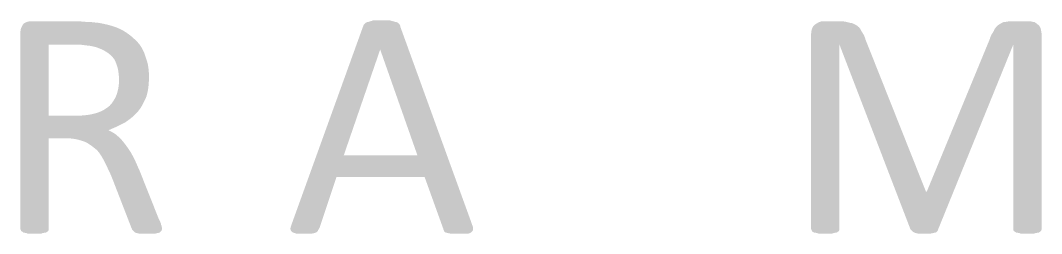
# Model space of a CAD drawing. Header units: millimetres. Extents: x 1841 to 1977, y -2528 to -2309.
# Drawn here: x 1940.893 to 1944.597, y -2503.439 to -2502.664 of the extents above; entities that cross this region are included whole.
import ezdxf

# ---------------------------------------------------------------- set-up
doc = ezdxf.new("R2010")
doc.units = ezdxf.units.MM
doc.layers.add('LASER$cut', color=1, linetype='Continuous', lineweight=0, true_color=0xff0000)
doc.layers.add('LASER$engrave', color=7, linetype='Continuous')

# ---------------------------------------------------------------- blocks, each defined once
blk = doc.blocks.new('Block 01')
at = {"layer": 'LASER$engrave'}
h = blk.add_hatch(color=256, dxfattribs=at)
h.paths.add_polyline_path([(32.7968, 25.7596), (32.7968, 25.7602), (32.7968, 25.7607), (32.7967, 25.7612), (32.7967, 25.7617), (32.7966, 25.7622), (32.7965, 25.7626), (32.7964, 25.7631), (32.7963, 25.7635), (32.7962, 25.7639), (32.796, 25.7643), (32.7959, 25.7647), (32.7957, 25.7651), (32.7956, 25.7655), (32.7954, 25.7659), (32.7952, 25.7662), (32.795, 25.7666), (32.7948, 25.7669), (32.7946, 25.7673), (32.7944, 25.7676), (32.7941, 25.7679), (32.7939, 25.7682), (32.7936, 25.7685), (32.7934, 25.7688), (32.7931, 25.7691), (32.7926, 25.7697), (32.7921, 25.7703), (32.791, 25.7714), (32.7899, 25.7725), (32.7894, 25.773), (32.7888, 25.7735), (32.7885, 25.7738), (32.7882, 25.774), (32.7879, 25.7743), (32.7876, 25.7745), (32.7873, 25.7747), (32.787, 25.775), (32.7866, 25.7752), (32.7863, 25.7754), (32.7859, 25.7756), (32.7856, 25.7758), (32.7852, 25.7759), (32.7848, 25.7761), (32.7844, 25.7763), (32.784, 25.7764), (32.7838, 25.7765), (32.7836, 25.7766), (32.7834, 25.7766), (32.7832, 25.7767), (32.783, 25.7767), (32.7828, 25.7768), (32.7825, 25.7769), (32.7823, 25.7769), (32.7818, 25.777), (32.7814, 25.7771), (32.7809, 25.7771), (32.7803, 25.7772), (32.7798, 25.7772), (32.7792, 25.7772), (32.7787, 25.7774), (32.7782, 25.7777), (32.7776, 25.7779), (32.7771, 25.7781), (32.7765, 25.7784), (32.776, 25.7785), (32.7748, 25.7789), (32.7737, 25.7792), (32.7725, 25.7795), (32.7701, 25.7801), (32.7648, 25.7813), (32.7634, 25.7817), (32.7619, 25.7821), (32.7604, 25.7826), (32.7588, 25.7832), (32.6971, 25.7832), (32.6965, 25.7829), (32.696, 25.7826), (32.6954, 25.7824), (32.6949, 25.7821), (32.6943, 25.7819), (32.6938, 25.7817), (32.6927, 25.7813), (32.6916, 25.781), (32.6905, 25.7807), (32.6883, 25.7801), (32.6862, 25.7795), (32.6851, 25.7792), (32.6839, 25.7789), (32.6828, 25.7785), (32.6823, 25.7784), (32.6817, 25.7781), (32.6812, 25.7779), (32.6806, 25.7777), (32.6801, 25.7774), (32.6795, 25.7772), (32.679, 25.7772), (32.6784, 25.7772), (32.6779, 25.7771), (32.6775, 25.7771), (32.677, 25.777), (32.6768, 25.7769), (32.6765, 25.7769), (32.6763, 25.7769), (32.6761, 25.7768), (32.6759, 25.7767), (32.6756, 25.7767), (32.6754, 25.7766), (32.6752, 25.7766), (32.675, 25.7765), (32.6748, 25.7764), (32.6744, 25.7763), (32.674, 25.7761), (32.6737, 25.7759), (32.6733, 25.7758), (32.6729, 25.7756), (32.6726, 25.7754), (32.6723, 25.7752), (32.6719, 25.775), (32.6716, 25.7747), (32.6713, 25.7745), (32.671, 25.7743), (32.6707, 25.774), (32.6701, 25.7735), (32.6695, 25.773), (32.6689, 25.7725), (32.6677, 25.7714), (32.6667, 25.7703), (32.6656, 25.7692), (32.6651, 25.7686), (32.6646, 25.7681), (32.6642, 25.7675), (32.664, 25.7672), (32.6637, 25.767), (32.6635, 25.7667), (32.6634, 25.7664), (32.6632, 25.7661), (32.663, 25.7658), (32.6628, 25.7656), (32.6627, 25.7653), (32.6626, 25.765), (32.6625, 25.7649), (32.6624, 25.7647), (32.6624, 25.7646), (32.6623, 25.7644), (32.6623, 25.7643), (32.6622, 25.7642), (32.6622, 25.764), (32.6621, 25.7639), (32.6621, 25.7638), (32.6621, 25.7636), (32.662, 25.7635), (32.662, 25.7633), (32.662, 25.7632), (32.662, 25.7631), (32.662, 25.7629), (32.6619, 25.7628), (32.6619, 25.7627), (32.6619, 25.7625), (32.4038, 25.0469), (32.3998, 25.0355), (32.3994, 25.0343), (32.3991, 25.0331), (32.3987, 25.032), (32.3986, 25.0314), (32.3985, 25.0308), (32.3984, 25.0303), (32.3983, 25.0297), (32.3982, 25.0292), (32.3981, 25.0286), (32.3981, 25.0281), (32.398, 25.0275), (32.398, 25.027), (32.398, 25.0264), (32.398, 25.0259), (32.398, 25.0253), (32.3981, 25.0248), (32.3981, 25.0243), (32.3982, 25.0238), (32.3983, 25.0234), (32.3983, 25.0231), (32.3984, 25.0229), (32.3984, 25.0227), (32.3985, 25.0225), (32.3985, 25.0223), (32.3986, 25.0221), (32.3987, 25.0218), (32.3987, 25.0216), (32.3989, 25.0212), (32.3991, 25.0208), (32.3992, 25.0205), (32.3994, 25.0201), (32.3996, 25.0197), (32.3998, 25.0194), (32.4, 25.0191), (32.4002, 25.0187), (32.4004, 25.0184), (32.4007, 25.0181), (32.4009, 25.0178), (32.4012, 25.0175), (32.4014, 25.0172), (32.4017, 25.0169), (32.4022, 25.0163), (32.4027, 25.0158), (32.4038, 25.0147), (32.4039, 25.0145), (32.4041, 25.0144), (32.4042, 25.0143), (32.4044, 25.0142), (32.4046, 25.014), (32.4047, 25.0139), (32.4049, 25.0138), (32.4051, 25.0137), (32.4052, 25.0136), (32.4054, 25.0135), (32.4056, 25.0134), (32.4058, 25.0133), (32.4062, 25.0131), (32.4066, 25.0129), (32.407, 25.0128), (32.4074, 25.0126), (32.4078, 25.0125), (32.4082, 25.0123), (32.4092, 25.012), (32.4101, 25.0117), (32.4121, 25.0112), (32.4131, 25.0109), (32.4141, 25.0105), (32.4152, 25.0101), (32.4157, 25.0099), (32.4163, 25.0097), (32.4168, 25.0095), (32.4174, 25.0092), (32.4179, 25.009), (32.4184, 25.0087), (32.4742, 25.0087), (32.4748, 25.0087), (32.4753, 25.0087), (32.4759, 25.0088), (32.4764, 25.0088), (32.477, 25.0089), (32.4775, 25.009), (32.4781, 25.0091), (32.4786, 25.0092), (32.4797, 25.0094), (32.4807, 25.0097), (32.4827, 25.0102), (32.4862, 25.0113), (32.487, 25.0115), (32.4873, 25.0116), (32.4877, 25.0116), (32.488, 25.0117), (32.4881, 25.0117), (32.4883, 25.0117), (32.4884, 25.0117), (32.4886, 25.0118), (32.4887, 25.0118), (32.4889, 25.0118), (32.49, 25.0123), (32.491, 25.0129), (32.4919, 25.0134), (32.4923, 25.0137), (32.4928, 25.0139), (32.4932, 25.0142), (32.4936, 25.0145), (32.4939, 25.0148), (32.4943, 25.015), (32.4946, 25.0153), (32.495, 25.0156), (32.4953, 25.0158), (32.4955, 25.0161), (32.4958, 25.0164), (32.4961, 25.0167), (32.4962, 25.0168), (32.4963, 25.0169), (32.4964, 25.0171), (32.4965, 25.0172), (32.4966, 25.0173), (32.4967, 25.0175), (32.4968, 25.0176), (32.4969, 25.0177), (32.497, 25.0179), (32.497, 25.018), (32.4971, 25.0181), (32.4972, 25.0183), (32.4973, 25.0184), (32.4973, 25.0186), (32.4974, 25.0187), (32.4974, 25.0188), (32.4975, 25.019), (32.4975, 25.0191), (32.4976, 25.0192), (32.4976, 25.0194), (32.4976, 25.0195), (32.4977, 25.0196), (32.4977, 25.0198), (32.4977, 25.0199), (32.4977, 25.02), (32.4977, 25.0202), (32.4977, 25.0203), (32.4977, 25.0205), (32.498, 25.0207), (32.4982, 25.021), (32.4985, 25.0213), (32.4987, 25.0216), (32.4989, 25.0218), (32.4991, 25.0221), (32.4993, 25.0224), (32.4995, 25.0227), (32.4996, 25.0229), (32.4998, 25.0232), (32.5001, 25.0238), (32.5006, 25.0249), (32.5012, 25.026), (32.5015, 25.0266), (32.5016, 25.0268), (32.5018, 25.0271), (32.502, 25.0274), (32.5022, 25.0277), (32.5024, 25.028), (32.5026, 25.0282), (32.5028, 25.0285), (32.503, 25.0288), (32.5033, 25.0291), (32.5035, 25.0293), (32.5651, 25.214), (32.8848, 25.214), (32.9523, 25.0264), (32.9523, 25.0263), (32.9523, 25.0261), (32.9523, 25.026), (32.9524, 25.0259), (32.9524, 25.0257), (32.9524, 25.0256), (32.9524, 25.0254), (32.9524, 25.0253), (32.9525, 25.0251), (32.9525, 25.025), (32.9525, 25.0249), (32.9526, 25.0247), (32.9527, 25.0244), (32.9528, 25.0242), (32.9529, 25.0239), (32.953, 25.0236), (32.9532, 25.023), (32.9538, 25.0219), (32.9543, 25.0208), (32.9545, 25.0203), (32.9547, 25.02), (32.9548, 25.0197), (32.9549, 25.0195), (32.9549, 25.0192), (32.955, 25.0191), (32.955, 25.0189), (32.9551, 25.0188), (32.9551, 25.0186), (32.9551, 25.0185), (32.9551, 25.0184), (32.9552, 25.0182), (32.9552, 25.0181), (32.9552, 25.018), (32.9552, 25.0178), (32.9552, 25.0177), (32.9552, 25.0176), (32.9563, 25.0165), (32.9574, 25.0154), (32.958, 25.0149), (32.9585, 25.0145), (32.9591, 25.014), (32.9594, 25.0138), (32.9597, 25.0136), (32.9599, 25.0134), (32.9602, 25.0132), (32.9605, 25.013), (32.9608, 25.0128), (32.961, 25.0127), (32.9613, 25.0125), (32.9616, 25.0124), (32.9617, 25.0123), (32.9619, 25.0123), (32.962, 25.0122), (32.9622, 25.0122), (32.9623, 25.0121), (32.9624, 25.0121), (32.9626, 25.012), (32.9627, 25.012), (32.9629, 25.0119), (32.963, 25.0119), (32.9631, 25.0119), (32.9633, 25.0118), (32.9634, 25.0118), (32.9635, 25.0118), (32.9637, 25.0118), (32.9638, 25.0118), (32.9639, 25.0118), (32.9641, 25.0118), (32.9642, 25.0118), (32.9644, 25.0118), (32.9645, 25.0117), (32.9647, 25.0117), (32.9648, 25.0117), (32.965, 25.0117), (32.9653, 25.0116), (32.9657, 25.0116), (32.966, 25.0115), (32.9668, 25.0113), (32.9706, 25.0102), (32.9718, 25.0099), (32.973, 25.0097), (32.9742, 25.0094), (32.9756, 25.0092), (32.9763, 25.0091), (32.977, 25.009), (32.9777, 25.0089), (32.9785, 25.0088), (32.9792, 25.0088), (32.98, 25.0087), (32.9808, 25.0087), (32.9816, 25.0087), (33.0403, 25.0087), (33.0408, 25.0087), (33.0414, 25.0087), (33.0419, 25.0088), (33.0425, 25.0088), (33.043, 25.0089), (33.0436, 25.009), (33.0441, 25.0091), (33.0446, 25.0092), (33.0452, 25.0093), (33.0457, 25.0095), (33.0462, 25.0096), (33.0467, 25.0098), (33.0472, 25.01), (33.0477, 25.0102), (33.0482, 25.0104), (33.0487, 25.0106), (33.0492, 25.0108), (33.0497, 25.011), (33.0501, 25.0113), (33.0506, 25.0115), (33.051, 25.0117), (33.0514, 25.012), (33.0519, 25.0122), (33.0523, 25.0125), (33.0527, 25.0128), (33.053, 25.013), (33.0534, 25.0133), (33.0537, 25.0136), (33.0541, 25.0138), (33.0544, 25.0141), (33.0547, 25.0144), (33.055, 25.0147), (33.056, 25.0158), (33.0566, 25.0163), (33.0571, 25.0169), (33.0573, 25.0172), (33.0576, 25.0175), (33.0578, 25.0178), (33.0581, 25.0181), (33.0583, 25.0184), (33.0585, 25.0187), (33.0587, 25.0191), (33.0589, 25.0194), (33.0591, 25.0197), (33.0593, 25.0201), (33.0595, 25.0205), (33.0597, 25.0208), (33.0598, 25.0212), (33.06, 25.0216), (33.0601, 25.0218), (33.0601, 25.0221), (33.0602, 25.0223), (33.0603, 25.0225), (33.0603, 25.0227), (33.0604, 25.0229), (33.0604, 25.0231), (33.0605, 25.0234), (33.0606, 25.0238), (33.0606, 25.0243), (33.0607, 25.0248), (33.0607, 25.0253), (33.0608, 25.0259), (33.0608, 25.0264), (33.0608, 25.027), (33.0607, 25.0275), (33.0607, 25.0281), (33.0606, 25.0286), (33.0606, 25.0292), (33.0605, 25.0297), (33.0604, 25.0303), (33.0603, 25.0308), (33.0601, 25.0314), (33.06, 25.032), (33.0597, 25.0331), (33.0593, 25.0343), (33.0589, 25.0355), (33.055, 25.0469)], flags=0)
h.paths.add_polyline_path([(32.8585, 25.2933), (32.5915, 25.2933), (32.7235, 25.6774)], flags=0)
h = blk.add_hatch(color=256, dxfattribs=at)
h.paths.add_polyline_path([(31.9287, 25.0411), (31.9287, 25.0414), (31.9287, 25.0416), (31.9287, 25.0419), (31.9287, 25.0422), (31.9286, 25.0425), (31.9286, 25.0428), (31.9285, 25.0431), (31.9285, 25.0434), (31.9284, 25.0437), (31.9283, 25.044), (31.9282, 25.0447), (31.928, 25.0454), (31.9277, 25.0461), (31.9275, 25.0468), (31.9272, 25.0475), (31.9265, 25.0491), (31.925, 25.0524), (31.9213, 25.0605), (31.9191, 25.0652), (31.917, 25.0704), (31.8495, 25.2404), (31.8463, 25.247), (31.8434, 25.2536), (31.8378, 25.2665), (31.835, 25.2728), (31.8322, 25.2789), (31.8307, 25.2818), (31.8292, 25.2847), (31.8277, 25.2876), (31.8261, 25.2904), (31.8228, 25.2967), (31.8194, 25.3026), (31.8161, 25.308), (31.8128, 25.3131), (31.8095, 25.3179), (31.8062, 25.3226), (31.7997, 25.3315), (31.793, 25.3402), (31.7896, 25.3444), (31.7861, 25.3486), (31.7843, 25.3507), (31.7825, 25.3527), (31.7806, 25.3546), (31.7786, 25.3566), (31.7767, 25.3584), (31.7746, 25.3602), (31.7725, 25.362), (31.7703, 25.3637), (31.7695, 25.3645), (31.7686, 25.3653), (31.7678, 25.3661), (31.7669, 25.3668), (31.7651, 25.3683), (31.7632, 25.3697), (31.7613, 25.3711), (31.7593, 25.3725), (31.7573, 25.3738), (31.7552, 25.375), (31.7511, 25.3774), (31.7468, 25.3797), (31.7381, 25.3842), (31.7688, 25.3977), (31.7765, 25.4014), (31.7842, 25.4052), (31.7919, 25.4092), (31.7997, 25.4135), (31.8061, 25.4179), (31.8123, 25.4224), (31.8184, 25.427), (31.8213, 25.4294), (31.8242, 25.4319), (31.8271, 25.4344), (31.8299, 25.437), (31.8327, 25.4396), (31.8355, 25.4424), (31.8383, 25.4453), (31.841, 25.4483), (31.8438, 25.4514), (31.8466, 25.4546), (31.8487, 25.4574), (31.8508, 25.4602), (31.8529, 25.4631), (31.8549, 25.4661), (31.8568, 25.4692), (31.8587, 25.4723), (31.8605, 25.4755), (31.8623, 25.4788), (31.8658, 25.4855), (31.8692, 25.4925), (31.8759, 25.5074), (31.8769, 25.5113), (31.8779, 25.5153), (31.8789, 25.5193), (31.8797, 25.5234), (31.8805, 25.5275), (31.8812, 25.5317), (31.8819, 25.536), (31.8825, 25.5404), (31.8835, 25.5493), (31.8842, 25.5585), (31.8846, 25.568), (31.8848, 25.5777), (31.8846, 25.5875), (31.8844, 25.5922), (31.8841, 25.597), (31.8838, 25.6016), (31.8833, 25.6062), (31.8828, 25.6107), (31.8821, 25.6151), (31.8814, 25.6195), (31.8805, 25.6238), (31.8796, 25.628), (31.8785, 25.6322), (31.8773, 25.6363), (31.876, 25.6403), (31.8745, 25.6442), (31.8738, 25.6462), (31.873, 25.6481), (31.8718, 25.6525), (31.8705, 25.6568), (31.869, 25.661), (31.8675, 25.6651), (31.8658, 25.6692), (31.864, 25.6731), (31.8621, 25.677), (31.8601, 25.6808), (31.858, 25.6844), (31.8558, 25.688), (31.8535, 25.6914), (31.8511, 25.6947), (31.8499, 25.6963), (31.8487, 25.6979), (31.8474, 25.6995), (31.8461, 25.701), (31.8448, 25.7025), (31.8435, 25.7039), (31.8421, 25.7054), (31.8408, 25.7068), (31.8341, 25.7133), (31.8274, 25.7195), (31.824, 25.7225), (31.8206, 25.7254), (31.8171, 25.7283), (31.8135, 25.7311), (31.8099, 25.7338), (31.8062, 25.7364), (31.8025, 25.739), (31.7986, 25.7415), (31.7947, 25.7439), (31.7906, 25.7463), (31.7864, 25.7485), (31.7821, 25.7508), (31.7777, 25.7529), (31.7731, 25.7549), (31.7686, 25.7568), (31.7639, 25.7586), (31.7592, 25.7603), (31.7544, 25.7618), (31.7496, 25.7633), (31.7446, 25.7648), (31.7346, 25.7674), (31.7243, 25.7698), (31.7028, 25.7743), (31.702, 25.7743), (31.7011, 25.7743), (31.6994, 25.7744), (31.6976, 25.7746), (31.6957, 25.7747), (31.6875, 25.7757), (31.683, 25.7763), (31.6781, 25.7767), (31.6756, 25.7769), (31.6731, 25.7771), (31.6704, 25.7772), (31.6677, 25.7772), (31.6654, 25.7772), (31.663, 25.7773), (31.6579, 25.7776), (31.6464, 25.7786), (31.6339, 25.7796), (31.6274, 25.78), (31.6241, 25.78), (31.6208, 25.7801), (31.4564, 25.7801), (31.4556, 25.7801), (31.4548, 25.78), (31.454, 25.78), (31.4532, 25.7799), (31.4523, 25.7799), (31.4515, 25.7798), (31.4507, 25.7797), (31.4499, 25.7795), (31.4491, 25.7794), (31.4482, 25.7792), (31.4474, 25.7791), (31.4466, 25.7789), (31.4458, 25.7786), (31.4449, 25.7784), (31.4441, 25.7782), (31.4433, 25.7779), (31.4424, 25.7776), (31.4416, 25.7773), (31.4408, 25.777), (31.44, 25.7767), (31.4383, 25.776), (31.4366, 25.7752), (31.435, 25.7743), (31.4333, 25.7734), (31.4317, 25.7724), (31.43, 25.7714), (31.4278, 25.7681), (31.4257, 25.7647), (31.4247, 25.7629), (31.4238, 25.7612), (31.4233, 25.7603), (31.4229, 25.7593), (31.4224, 25.7584), (31.422, 25.7575), (31.4216, 25.7565), (31.4212, 25.7555), (31.4209, 25.7545), (31.4205, 25.7535), (31.4202, 25.7524), (31.4199, 25.7514), (31.4197, 25.7503), (31.4194, 25.7491), (31.4192, 25.748), (31.419, 25.7468), (31.4188, 25.7456), (31.4187, 25.7444), (31.4186, 25.7431), (31.4185, 25.7418), (31.4184, 25.7405), (31.4184, 25.7392), (31.4184, 25.0264), (31.4184, 25.0263), (31.4184, 25.0261), (31.4184, 25.026), (31.4184, 25.0259), (31.4185, 25.0257), (31.4185, 25.0256), (31.4185, 25.0254), (31.4185, 25.0253), (31.4186, 25.0251), (31.4186, 25.025), (31.4186, 25.0249), (31.4187, 25.0247), (31.4188, 25.0244), (31.4189, 25.0242), (31.419, 25.0239), (31.4191, 25.0236), (31.4193, 25.023), (31.4199, 25.0219), (31.4204, 25.0208), (31.4206, 25.0203), (31.4207, 25.02), (31.4208, 25.0197), (31.4209, 25.0195), (31.421, 25.0192), (31.4211, 25.0191), (31.4211, 25.0189), (31.4211, 25.0188), (31.4212, 25.0186), (31.4212, 25.0185), (31.4212, 25.0184), (31.4213, 25.0182), (31.4213, 25.0181), (31.4213, 25.018), (31.4213, 25.0178), (31.4213, 25.0177), (31.4213, 25.0176), (31.4214, 25.0176), (31.4216, 25.0176), (31.4217, 25.0175), (31.4218, 25.0175), (31.422, 25.0175), (31.4221, 25.0175), (31.4223, 25.0175), (31.4224, 25.0174), (31.4225, 25.0174), (31.4227, 25.0174), (31.4228, 25.0173), (31.4229, 25.0173), (31.4231, 25.0172), (31.4232, 25.0172), (31.4233, 25.0171), (31.4235, 25.0171), (31.4236, 25.017), (31.4237, 25.0169), (31.4239, 25.0169), (31.424, 25.0168), (31.4243, 25.0167), (31.4246, 25.0165), (31.4248, 25.0163), (31.4251, 25.0161), (31.4254, 25.0159), (31.4256, 25.0158), (31.4259, 25.0155), (31.4262, 25.0153), (31.4267, 25.0149), (31.4273, 25.0144), (31.4278, 25.0139), (31.43, 25.0118), (31.4313, 25.0118), (31.4328, 25.0117), (31.4336, 25.0117), (31.4345, 25.0116), (31.4354, 25.0115), (31.4363, 25.0114), (31.4373, 25.0112), (31.4378, 25.0111), (31.4383, 25.011), (31.4388, 25.0109), (31.4393, 25.0108), (31.4398, 25.0106), (31.4404, 25.0105), (31.4409, 25.0103), (31.4414, 25.0101), (31.442, 25.0099), (31.4425, 25.0097), (31.443, 25.0095), (31.4436, 25.0092), (31.4441, 25.009), (31.4447, 25.0087), (31.4946, 25.0087), (31.4952, 25.009), (31.4957, 25.0092), (31.4963, 25.0095), (31.4968, 25.0097), (31.4973, 25.0099), (31.4979, 25.0101), (31.4984, 25.0103), (31.4989, 25.0105), (31.4995, 25.0106), (31.5, 25.0108), (31.5005, 25.0109), (31.501, 25.011), (31.5016, 25.0111), (31.5021, 25.0112), (31.503, 25.0114), (31.504, 25.0115), (31.5049, 25.0116), (31.5058, 25.0117), (31.5066, 25.0117), (31.5081, 25.0118), (31.5093, 25.0118), (31.5103, 25.0123), (31.5113, 25.0128), (31.5123, 25.0134), (31.5131, 25.0139), (31.5139, 25.0144), (31.5146, 25.0149), (31.5153, 25.0153), (31.5159, 25.0158), (31.5169, 25.0165), (31.5176, 25.0171), (31.518, 25.0174), (31.5181, 25.0175), (31.5181, 25.0176), (31.5182, 25.0176), (31.5182, 25.0176), (31.5184, 25.0178), (31.5187, 25.0181), (31.5189, 25.0184), (31.5191, 25.0186), (31.5192, 25.0188), (31.5193, 25.0189), (31.5194, 25.0191), (31.5195, 25.0192), (31.5196, 25.0193), (31.5197, 25.0195), (31.5198, 25.0196), (31.5198, 25.0197), (31.5199, 25.0199), (31.52, 25.02), (31.52, 25.0201), (31.5201, 25.0203), (31.5202, 25.0204), (31.5202, 25.0206), (31.5203, 25.0208), (31.5204, 25.0211), (31.5205, 25.0214), (31.5206, 25.0217), (31.5207, 25.0219), (31.5208, 25.0222), (31.5208, 25.0225), (31.5209, 25.0228), (31.5209, 25.023), (31.5209, 25.0233), (31.521, 25.0236), (31.521, 25.0242), (31.521, 25.0247), (31.521, 25.0253), (31.5211, 25.0264), (31.5211, 25.3548), (31.5884, 25.3548), (31.5928, 25.3548), (31.5971, 25.3546), (31.6013, 25.3543), (31.6055, 25.3538), (31.6096, 25.3533), (31.6136, 25.3527), (31.6176, 25.352), (31.6214, 25.3512), (31.6253, 25.3503), (31.629, 25.3494), (31.6363, 25.3474), (31.6433, 25.3453), (31.6501, 25.3431), (31.6515, 25.3425), (31.6529, 25.3419), (31.6543, 25.3413), (31.6556, 25.3406), (31.6584, 25.3392), (31.6611, 25.3377), (31.6639, 25.3361), (31.6666, 25.3343), (31.6694, 25.3325), (31.6721, 25.3306), (31.6776, 25.3267), (31.6831, 25.3225), (31.6941, 25.3137), (31.6963, 25.3115), (31.6983, 25.3092), (31.7004, 25.3069), (31.7023, 25.3045), (31.7043, 25.302), (31.7062, 25.2994), (31.708, 25.2968), (31.7098, 25.294), (31.7116, 25.2913), (31.7133, 25.2884), (31.7168, 25.2825), (31.7201, 25.2763), (31.7235, 25.2697), (31.7366, 25.243), (31.7432, 25.2289), (31.7497, 25.214), (31.8201, 25.0322), (31.8206, 25.0312), (31.8211, 25.0302), (31.8215, 25.0292), (31.8218, 25.0283), (31.823, 25.0253), (31.8233, 25.0246), (31.8235, 25.0242), (31.8236, 25.0239), (31.8238, 25.0236), (31.8239, 25.0233), (31.8241, 25.023), (31.8243, 25.0227), (31.8245, 25.0224), (31.8247, 25.0221), (31.8249, 25.0218), (31.8251, 25.0216), (31.8253, 25.0213), (31.8256, 25.021), (31.8258, 25.0207), (31.8261, 25.0205), (31.8348, 25.0118), (31.8353, 25.0118), (31.8359, 25.0117), (31.8364, 25.0117), (31.8369, 25.0116), (31.8374, 25.0116), (31.8379, 25.0115), (31.8384, 25.0114), (31.8388, 25.0113), (31.8393, 25.0112), (31.8398, 25.0111), (31.8407, 25.0108), (31.8425, 25.0102), (31.8435, 25.0099), (31.8445, 25.0097), (31.8456, 25.0094), (31.8462, 25.0093), (31.8468, 25.0092), (31.8474, 25.0091), (31.848, 25.009), (31.8487, 25.0089), (31.8493, 25.0088), (31.85, 25.0088), (31.8508, 25.0087), (31.8515, 25.0087), (31.8523, 25.0087), (31.9052, 25.0087), (31.9058, 25.0087), (31.9063, 25.0087), (31.9069, 25.0088), (31.9074, 25.0088), (31.908, 25.0089), (31.9086, 25.009), (31.9091, 25.0091), (31.9097, 25.0092), (31.9108, 25.0094), (31.9119, 25.0097), (31.9141, 25.0102), (31.9162, 25.0108), (31.9173, 25.0111), (31.9184, 25.0113), (31.919, 25.0114), (31.9195, 25.0115), (31.9201, 25.0116), (31.9206, 25.0116), (31.9211, 25.0117), (31.9217, 25.0117), (31.9222, 25.0118), (31.9228, 25.0118), (31.9269, 25.0158), (31.9282, 25.0171), (31.9286, 25.0174), (31.9287, 25.0175), (31.9287, 25.0176), (31.9287, 25.0176), (31.9287, 25.0176), (31.929, 25.0178), (31.9293, 25.0181), (31.9295, 25.0184), (31.9297, 25.0186), (31.9298, 25.0188), (31.9299, 25.0189), (31.93, 25.0191), (31.9301, 25.0192), (31.9302, 25.0193), (31.9303, 25.0195), (31.9303, 25.0196), (31.9304, 25.0197), (31.9305, 25.0199), (31.9306, 25.02), (31.9306, 25.0201), (31.9307, 25.0203), (31.9308, 25.0204), (31.9308, 25.0206), (31.9309, 25.0208), (31.931, 25.0211), (31.9311, 25.0214), (31.9312, 25.0217), (31.9313, 25.0219), (31.9313, 25.0222), (31.9314, 25.0225), (31.9314, 25.0228), (31.9315, 25.023), (31.9315, 25.0233), (31.9316, 25.0236), (31.9316, 25.0242), (31.9316, 25.0247), (31.9316, 25.0253), (31.9316, 25.0264), (31.9316, 25.0276), (31.9316, 25.0291), (31.9316, 25.0299), (31.9315, 25.0308), (31.9314, 25.0317), (31.9313, 25.0326), (31.9311, 25.0336), (31.9309, 25.0346), (31.9308, 25.0351), (31.9307, 25.0356), (31.9306, 25.0362), (31.9304, 25.0367), (31.9303, 25.0372), (31.9301, 25.0378), (31.9299, 25.0383), (31.9297, 25.0389), (31.9295, 25.0394), (31.9293, 25.04), (31.929, 25.0405)], flags=0)
h.paths.add_polyline_path([(31.7674, 25.5132), (31.7663, 25.5105), (31.7651, 25.5077), (31.7638, 25.505), (31.7624, 25.5023), (31.761, 25.4996), (31.7596, 25.4969), (31.758, 25.4942), (31.7564, 25.4916), (31.7547, 25.489), (31.753, 25.4864), (31.7512, 25.4839), (31.7493, 25.4815), (31.7473, 25.479), (31.7453, 25.4767), (31.7432, 25.4744), (31.741, 25.4721), (31.7383, 25.47), (31.7355, 25.4679), (31.7327, 25.4658), (31.7299, 25.4639), (31.7271, 25.462), (31.7242, 25.4602), (31.7213, 25.4584), (31.7183, 25.4568), (31.7152, 25.4551), (31.7121, 25.4536), (31.7088, 25.4521), (31.7055, 25.4507), (31.7021, 25.4494), (31.6985, 25.4481), (31.6948, 25.4469), (31.691, 25.4457), (31.6872, 25.4447), (31.6832, 25.4437), (31.6792, 25.4428), (31.6751, 25.4419), (31.671, 25.4411), (31.6668, 25.4404), (31.6625, 25.4398), (31.6581, 25.4392), (31.6492, 25.4382), (31.64, 25.4376), (31.6305, 25.4372), (31.6208, 25.437), (31.5211, 25.437), (31.5211, 25.6952), (31.6061, 25.6952), (31.6209, 25.6951), (31.6278, 25.695), (31.6343, 25.6948), (31.6404, 25.6944), (31.6433, 25.6942), (31.6461, 25.6939), (31.6487, 25.6935), (31.6512, 25.6931), (31.6525, 25.6929), (31.6537, 25.6926), (31.6548, 25.6924), (31.6559, 25.6921), (31.6581, 25.6921), (31.6603, 25.692), (31.6625, 25.6918), (31.6647, 25.6916), (31.667, 25.6913), (31.6692, 25.691), (31.6736, 25.6903), (31.6779, 25.6894), (31.6823, 25.6884), (31.691, 25.6863), (31.6965, 25.6846), (31.7018, 25.6827), (31.7069, 25.6807), (31.7119, 25.6786), (31.7143, 25.6774), (31.7167, 25.6763), (31.7191, 25.6751), (31.7214, 25.6739), (31.7237, 25.6726), (31.726, 25.6713), (31.7282, 25.67), (31.7303, 25.6687), (31.7324, 25.6673), (31.7345, 25.6658), (31.7365, 25.6644), (31.7385, 25.6629), (31.7404, 25.6614), (31.7423, 25.6598), (31.7442, 25.6582), (31.746, 25.6566), (31.7477, 25.6549), (31.7494, 25.6532), (31.7511, 25.6515), (31.7527, 25.6497), (31.7542, 25.6479), (31.7557, 25.6461), (31.7572, 25.6442), (31.7586, 25.6423), (31.7597, 25.6404), (31.7607, 25.6384), (31.7617, 25.6364), (31.7627, 25.6343), (31.7637, 25.6322), (31.7646, 25.6301), (31.7654, 25.628), (31.7663, 25.6258), (31.7671, 25.6236), (31.7679, 25.6214), (31.7693, 25.6169), (31.7706, 25.6122), (31.7718, 25.6075), (31.7728, 25.6026), (31.7737, 25.5977), (31.7744, 25.5926), (31.775, 25.5875), (31.7755, 25.5823), (31.7759, 25.5769), (31.7761, 25.5716), (31.7761, 25.5661), (31.7761, 25.5628), (31.776, 25.5595), (31.7758, 25.5561), (31.7756, 25.5528), (31.7753, 25.5495), (31.7749, 25.5462), (31.7745, 25.5429), (31.774, 25.5396), (31.7734, 25.5363), (31.7727, 25.533), (31.772, 25.5297), (31.7712, 25.5264), (31.7704, 25.5231), (31.7695, 25.5198), (31.7685, 25.5165)], flags=0)
blk.add_hatch(color=256, dxfattribs=at).paths.add_polyline_path([(35.1228, 25.7332), (35.1227, 25.734), (35.1227, 25.7348), (35.1227, 25.7356), (35.1226, 25.7364), (35.1225, 25.7379), (35.1223, 25.7393), (35.1221, 25.7407), (35.1218, 25.742), (35.1213, 25.7446), (35.1208, 25.747), (35.1205, 25.7482), (35.1203, 25.7493), (35.1201, 25.7505), (35.12, 25.751), (35.12, 25.7516), (35.1199, 25.7522), (35.1199, 25.7527), (35.1199, 25.7533), (35.1199, 25.7538), (35.1188, 25.756), (35.1176, 25.7581), (35.117, 25.7592), (35.1164, 25.7602), (35.1158, 25.7612), (35.1155, 25.7617), (35.1151, 25.7622), (35.1148, 25.7627), (35.1144, 25.7631), (35.1141, 25.7636), (35.1137, 25.764), (35.1133, 25.7645), (35.1129, 25.7649), (35.1125, 25.7653), (35.112, 25.7657), (35.1116, 25.7661), (35.1111, 25.7665), (35.1107, 25.7669), (35.1102, 25.7672), (35.1097, 25.7676), (35.1092, 25.7679), (35.1089, 25.768), (35.1086, 25.7682), (35.1084, 25.7683), (35.1081, 25.7685), (35.1059, 25.7707), (35.1053, 25.7712), (35.1047, 25.7718), (35.104, 25.7723), (35.1034, 25.7728), (35.1027, 25.7734), (35.1019, 25.7739), (35.1011, 25.7745), (35.1003, 25.775), (35.0994, 25.7756), (35.0984, 25.7761), (35.0974, 25.7766), (35.0963, 25.7772), (35.0958, 25.7772), (35.0952, 25.7772), (35.0947, 25.7773), (35.0941, 25.7773), (35.0936, 25.7774), (35.093, 25.7775), (35.0919, 25.7776), (35.0908, 25.7779), (35.0897, 25.7781), (35.0875, 25.7786), (35.0853, 25.7792), (35.0842, 25.7794), (35.0831, 25.7796), (35.082, 25.7798), (35.0815, 25.7799), (35.0809, 25.78), (35.0804, 25.78), (35.0798, 25.78), (35.0793, 25.7801), (35.0788, 25.7801), (35.0112, 25.7801), (35.0104, 25.7801), (35.0096, 25.78), (35.008, 25.78), (35.0063, 25.7798), (35.0047, 25.7796), (35.0014, 25.7792), (34.9981, 25.7786), (34.9948, 25.7781), (34.9915, 25.7776), (34.9899, 25.7775), (34.9883, 25.7773), (34.9866, 25.7772), (34.9858, 25.7772), (34.985, 25.7772), (34.9805, 25.775), (34.9782, 25.7738), (34.9758, 25.7725), (34.9732, 25.771), (34.9705, 25.7694), (34.9675, 25.7675), (34.9643, 25.7654), (34.96, 25.761), (34.959, 25.7599), (34.9579, 25.7587), (34.9569, 25.7576), (34.9559, 25.7563), (34.955, 25.7551), (34.9545, 25.7545), (34.9541, 25.7538), (34.9536, 25.7531), (34.9532, 25.7525), (34.9528, 25.7518), (34.9524, 25.7511), (34.952, 25.7504), (34.9516, 25.7496), (34.9513, 25.7489), (34.9509, 25.7481), (34.9506, 25.7474), (34.9503, 25.7466), (34.95, 25.7458), (34.9497, 25.745), (34.9454, 25.7383), (34.9433, 25.7349), (34.9422, 25.7331), (34.9413, 25.7314), (34.9403, 25.7296), (34.9394, 25.7277), (34.9385, 25.7259), (34.9377, 25.7239), (34.937, 25.7219), (34.9366, 25.7209), (34.9362, 25.7199), (34.9359, 25.7189), (34.9356, 25.7178), (34.9353, 25.7167), (34.935, 25.7156), (34.7064, 25.1613), (34.7033, 25.1613), (34.4833, 25.7156), (34.4831, 25.7167), (34.4828, 25.7178), (34.4824, 25.7189), (34.4821, 25.7199), (34.4814, 25.7219), (34.4807, 25.7239), (34.4799, 25.7259), (34.479, 25.7277), (34.4781, 25.7296), (34.4772, 25.7314), (34.4762, 25.7331), (34.4752, 25.7349), (34.4731, 25.7383), (34.4687, 25.745), (34.4684, 25.7458), (34.4681, 25.7466), (34.4678, 25.7474), (34.4674, 25.7481), (34.4671, 25.7489), (34.4667, 25.7496), (34.4664, 25.7504), (34.466, 25.7511), (34.4655, 25.7518), (34.4651, 25.7525), (34.4646, 25.7531), (34.4642, 25.7538), (34.4637, 25.7545), (34.4632, 25.7551), (34.4627, 25.7557), (34.4621, 25.7563), (34.4616, 25.757), (34.461, 25.7576), (34.4604, 25.7582), (34.4598, 25.7587), (34.4592, 25.7593), (34.4585, 25.7599), (34.4572, 25.761), (34.4558, 25.7621), (34.4543, 25.7632), (34.4527, 25.7643), (34.4511, 25.7654), (34.4462, 25.7681), (34.4435, 25.7696), (34.442, 25.7703), (34.4405, 25.771), (34.439, 25.7717), (34.4382, 25.772), (34.4374, 25.7723), (34.4366, 25.7726), (34.4358, 25.7729), (34.435, 25.7731), (34.4342, 25.7733), (34.4334, 25.7735), (34.4325, 25.7737), (34.4317, 25.7739), (34.4309, 25.774), (34.4301, 25.7741), (34.4297, 25.7742), (34.4292, 25.7742), (34.4288, 25.7743), (34.4284, 25.7743), (34.428, 25.7743), (34.4276, 25.7743), (34.4193, 25.7764), (34.4152, 25.7774), (34.4112, 25.7783), (34.4091, 25.7787), (34.407, 25.779), (34.4048, 25.7793), (34.4025, 25.7796), (34.4001, 25.7798), (34.3977, 25.78), (34.3951, 25.78), (34.3925, 25.7801), (34.3309, 25.7801), (34.3298, 25.7801), (34.3287, 25.78), (34.3277, 25.7799), (34.3266, 25.7798), (34.3256, 25.7797), (34.3246, 25.7795), (34.3236, 25.7793), (34.3226, 25.7791), (34.3216, 25.7788), (34.3206, 25.7786), (34.3197, 25.7783), (34.3187, 25.7779), (34.3178, 25.7776), (34.3169, 25.7772), (34.316, 25.7769), (34.3151, 25.7765), (34.3142, 25.776), (34.3133, 25.7756), (34.3116, 25.7747), (34.3099, 25.7737), (34.3082, 25.7727), (34.3048, 25.7707), (34.3016, 25.7685), (34.3012, 25.7682), (34.3008, 25.7679), (34.3003, 25.7676), (34.2999, 25.7673), (34.2996, 25.767), (34.2992, 25.7667), (34.2988, 25.7663), (34.2984, 25.766), (34.298, 25.7656), (34.2977, 25.7653), (34.2973, 25.7649), (34.2969, 25.7645), (34.2966, 25.7641), (34.2962, 25.7637), (34.2959, 25.7633), (34.2955, 25.7629), (34.2952, 25.7625), (34.2949, 25.7621), (34.2946, 25.7616), (34.2942, 25.7612), (34.2936, 25.7603), (34.293, 25.7593), (34.2925, 25.7583), (34.2919, 25.7573), (34.2914, 25.7563), (34.2909, 25.7552), (34.2905, 25.7541), (34.29, 25.7529), (34.2896, 25.7517), (34.2892, 25.7505), (34.2889, 25.7492), (34.2885, 25.748), (34.2882, 25.7466), (34.288, 25.7453), (34.2877, 25.7439), (34.2875, 25.7425), (34.2873, 25.741), (34.2872, 25.7395), (34.2871, 25.738), (34.287, 25.7364), (34.2869, 25.7348), (34.2869, 25.7332), (34.2869, 25.0264), (34.2869, 25.0263), (34.2869, 25.0261), (34.2869, 25.026), (34.2869, 25.0259), (34.287, 25.0257), (34.287, 25.0256), (34.287, 25.0254), (34.287, 25.0253), (34.2871, 25.0251), (34.2871, 25.025), (34.2871, 25.0249), (34.2872, 25.0247), (34.2873, 25.0244), (34.2874, 25.0242), (34.2875, 25.0239), (34.2876, 25.0236), (34.2878, 25.023), (34.2884, 25.0219), (34.2889, 25.0208), (34.2891, 25.0203), (34.2892, 25.02), (34.2894, 25.0197), (34.2895, 25.0195), (34.2895, 25.0192), (34.2896, 25.0191), (34.2896, 25.0189), (34.2897, 25.0188), (34.2897, 25.0186), (34.2897, 25.0185), (34.2897, 25.0184), (34.2898, 25.0182), (34.2898, 25.0181), (34.2898, 25.018), (34.2898, 25.0178), (34.2898, 25.0177), (34.2898, 25.0176), (34.2898, 25.0176), (34.2898, 25.0176), (34.2898, 25.0176), (34.2898, 25.0175), (34.2899, 25.0174), (34.2904, 25.0171), (34.2907, 25.0168), (34.291, 25.0165), (34.2915, 25.0161), (34.292, 25.0158), (34.2926, 25.0153), (34.2932, 25.0149), (34.2939, 25.0144), (34.2947, 25.0139), (34.2955, 25.0134), (34.2965, 25.0128), (34.2974, 25.0123), (34.2985, 25.0118), (34.2998, 25.0118), (34.3013, 25.0117), (34.3021, 25.0117), (34.303, 25.0116), (34.3039, 25.0115), (34.3048, 25.0114), (34.3058, 25.0112), (34.3063, 25.0111), (34.3068, 25.011), (34.3073, 25.0109), (34.3078, 25.0108), (34.3083, 25.0106), (34.3089, 25.0105), (34.3094, 25.0103), (34.3099, 25.0101), (34.3105, 25.0099), (34.311, 25.0097), (34.3115, 25.0095), (34.3121, 25.0092), (34.3126, 25.009), (34.3132, 25.0087), (34.3631, 25.0087), (34.3637, 25.009), (34.3642, 25.0092), (34.3648, 25.0095), (34.3653, 25.0097), (34.3658, 25.0099), (34.3664, 25.0101), (34.3669, 25.0103), (34.3675, 25.0105), (34.368, 25.0106), (34.3685, 25.0108), (34.369, 25.0109), (34.3695, 25.011), (34.3701, 25.0111), (34.3706, 25.0112), (34.3715, 25.0114), (34.3725, 25.0115), (34.3734, 25.0116), (34.3743, 25.0117), (34.3751, 25.0117), (34.3766, 25.0118), (34.3778, 25.0118), (34.3788, 25.0123), (34.3798, 25.0128), (34.3808, 25.0134), (34.3816, 25.0139), (34.3824, 25.0144), (34.3831, 25.0149), (34.3838, 25.0153), (34.3844, 25.0158), (34.3854, 25.0165), (34.3861, 25.0171), (34.3865, 25.0174), (34.3866, 25.0175), (34.3867, 25.0176), (34.3867, 25.0176), (34.3867, 25.0176), (34.3869, 25.0178), (34.3872, 25.0181), (34.3874, 25.0184), (34.3876, 25.0186), (34.3877, 25.0188), (34.3878, 25.0189), (34.3879, 25.0191), (34.388, 25.0192), (34.3881, 25.0193), (34.3882, 25.0195), (34.3883, 25.0196), (34.3883, 25.0197), (34.3884, 25.0199), (34.3885, 25.02), (34.3886, 25.0201), (34.3886, 25.0203), (34.3887, 25.0204), (34.3887, 25.0206), (34.3889, 25.0208), (34.389, 25.0211), (34.389, 25.0214), (34.3891, 25.0217), (34.3892, 25.0219), (34.3893, 25.0222), (34.3893, 25.0225), (34.3894, 25.0228), (34.3894, 25.023), (34.3894, 25.0233), (34.3895, 25.0236), (34.3895, 25.0242), (34.3895, 25.0247), (34.3896, 25.0253), (34.3896, 25.0264), (34.3896, 25.6952), (34.6475, 25.0234), (34.6535, 25.0176), (34.6538, 25.0173), (34.6541, 25.017), (34.6543, 25.0168), (34.6546, 25.0166), (34.6549, 25.0164), (34.6551, 25.0162), (34.6554, 25.016), (34.6557, 25.0158), (34.656, 25.0157), (34.6562, 25.0155), (34.6568, 25.0152), (34.6579, 25.0147), (34.6589, 25.0141), (34.6595, 25.0138), (34.6598, 25.0137), (34.66, 25.0135), (34.6603, 25.0133), (34.6606, 25.0131), (34.6608, 25.0129), (34.6611, 25.0127), (34.6614, 25.0125), (34.6617, 25.0123), (34.6619, 25.012), (34.6622, 25.0118), (34.6623, 25.0118), (34.6625, 25.0118), (34.6626, 25.0117), (34.6628, 25.0117), (34.663, 25.0117), (34.6631, 25.0117), (34.6635, 25.0116), (34.6638, 25.0116), (34.6642, 25.0115), (34.665, 25.0113), (34.6685, 25.0102), (34.6705, 25.0097), (34.6715, 25.0094), (34.6726, 25.0092), (34.6731, 25.0091), (34.6736, 25.009), (34.6742, 25.0089), (34.6747, 25.0088), (34.6752, 25.0088), (34.6758, 25.0087), (34.6763, 25.0087), (34.6769, 25.0087), (34.718, 25.0087), (34.7185, 25.0087), (34.7191, 25.0087), (34.7196, 25.0088), (34.7202, 25.0088), (34.7207, 25.0089), (34.7213, 25.009), (34.7219, 25.0091), (34.7224, 25.0092), (34.7235, 25.0094), (34.7246, 25.0097), (34.7268, 25.0102), (34.729, 25.0108), (34.7301, 25.0111), (34.7312, 25.0113), (34.7318, 25.0114), (34.7324, 25.0115), (34.7329, 25.0116), (34.7335, 25.0116), (34.734, 25.0117), (34.7346, 25.0117), (34.7351, 25.0118), (34.7357, 25.0118), (34.7358, 25.0118), (34.736, 25.0118), (34.7361, 25.0118), (34.7362, 25.0118), (34.7364, 25.0118), (34.7365, 25.0118), (34.7366, 25.0119), (34.7368, 25.0119), (34.7369, 25.0119), (34.7371, 25.012), (34.7372, 25.012), (34.7373, 25.0121), (34.7375, 25.0121), (34.7376, 25.0122), (34.7377, 25.0122), (34.7379, 25.0123), (34.738, 25.0123), (34.7381, 25.0124), (34.7383, 25.0125), (34.7384, 25.0125), (34.7387, 25.0127), (34.739, 25.0128), (34.7392, 25.013), (34.7395, 25.0132), (34.7398, 25.0134), (34.74, 25.0136), (34.7403, 25.0138), (34.7406, 25.014), (34.7411, 25.0145), (34.7417, 25.0149), (34.7422, 25.0154), (34.7444, 25.0176), (34.7444, 25.0176), (34.7444, 25.0176), (34.7444, 25.0176), (34.7444, 25.0176), (34.7445, 25.0177), (34.7447, 25.0178), (34.7448, 25.0181), (34.7451, 25.0183), (34.7453, 25.0186), (34.7456, 25.019), (34.7457, 25.0192), (34.7458, 25.0194), (34.746, 25.0196), (34.7461, 25.0198), (34.7462, 25.02), (34.7464, 25.0202), (34.7465, 25.0205), (34.7466, 25.0207), (34.7467, 25.021), (34.7468, 25.0212), (34.7469, 25.0214), (34.7469, 25.0215), (34.747, 25.0216), (34.747, 25.0217), (34.7471, 25.0219), (34.7471, 25.022), (34.7471, 25.0221), (34.7472, 25.0223), (34.7472, 25.0224), (34.7472, 25.0225), (34.7472, 25.0227), (34.7473, 25.0228), (34.7473, 25.0229), (34.7473, 25.0231), (34.7473, 25.0232), (34.7473, 25.0234), (35.0201, 25.6952), (35.0201, 25.0264), (35.0201, 25.0253), (35.0201, 25.0247), (35.0202, 25.0242), (35.0202, 25.0236), (35.0202, 25.0233), (35.0203, 25.023), (35.0203, 25.0228), (35.0203, 25.0225), (35.0204, 25.0222), (35.0205, 25.0219), (35.0205, 25.0217), (35.0206, 25.0214), (35.0207, 25.0211), (35.0208, 25.0208), (35.0209, 25.0206), (35.021, 25.0204), (35.021, 25.0203), (35.0211, 25.0201), (35.0212, 25.02), (35.0213, 25.0199), (35.0213, 25.0197), (35.0214, 25.0196), (35.0215, 25.0195), (35.0216, 25.0193), (35.0217, 25.0192), (35.0217, 25.0191), (35.0218, 25.0189), (35.0219, 25.0188), (35.022, 25.0186), (35.0223, 25.0184), (35.0225, 25.0181), (35.0227, 25.0178), (35.023, 25.0176), (35.0231, 25.0176), (35.0233, 25.0176), (35.0234, 25.0175), (35.0235, 25.0175), (35.0235, 25.0175), (35.0236, 25.0175), (35.0236, 25.0175), (35.0237, 25.0175), (35.0237, 25.0175), (35.0238, 25.0175), (35.0239, 25.0175), (35.0239, 25.0174), (35.024, 25.0174), (35.024, 25.0174), (35.0241, 25.0174), (35.0241, 25.0174), (35.0242, 25.0174), (35.0242, 25.0173), (35.0243, 25.0173), (35.0243, 25.0173), (35.0244, 25.0173), (35.0245, 25.0172), (35.0246, 25.0172), (35.0247, 25.0171), (35.0248, 25.0171), (35.0249, 25.017), (35.025, 25.0169), (35.025, 25.0169), (35.0251, 25.0168), (35.0252, 25.0167), (35.0253, 25.0167), (35.0255, 25.0165), (35.0257, 25.0163), (35.0259, 25.0161), (35.0263, 25.0158), (35.0267, 25.0153), (35.0272, 25.0149), (35.0275, 25.0146), (35.0278, 25.0144), (35.0281, 25.0141), (35.0284, 25.0139), (35.0287, 25.0136), (35.0291, 25.0134), (35.0295, 25.0131), (35.0299, 25.0128), (35.0303, 25.0126), (35.0308, 25.0123), (35.0313, 25.012), (35.0319, 25.0118), (35.0331, 25.0118), (35.0345, 25.0117), (35.0354, 25.0117), (35.0362, 25.0116), (35.0371, 25.0115), (35.038, 25.0114), (35.039, 25.0112), (35.0395, 25.0111), (35.04, 25.011), (35.0405, 25.0109), (35.0411, 25.0108), (35.0416, 25.0106), (35.0421, 25.0105), (35.0427, 25.0103), (35.0432, 25.0101), (35.0438, 25.0099), (35.0443, 25.0097), (35.0449, 25.0095), (35.0454, 25.0092), (35.046, 25.009), (35.0465, 25.0087), (35.0963, 25.0087), (35.0969, 25.009), (35.0974, 25.0092), (35.098, 25.0095), (35.0985, 25.0097), (35.0991, 25.0099), (35.0996, 25.0101), (35.1002, 25.0103), (35.1007, 25.0105), (35.1013, 25.0106), (35.1018, 25.0108), (35.1023, 25.0109), (35.1028, 25.011), (35.1033, 25.0111), (35.1038, 25.0112), (35.1048, 25.0114), (35.1057, 25.0115), (35.1066, 25.0116), (35.1075, 25.0117), (35.1083, 25.0117), (35.1098, 25.0118), (35.111, 25.0118), (35.1121, 25.0123), (35.1131, 25.0128), (35.114, 25.0134), (35.1149, 25.0139), (35.1157, 25.0144), (35.1164, 25.0149), (35.1171, 25.0153), (35.1177, 25.0158), (35.1182, 25.0161), (35.1186, 25.0165), (35.119, 25.0168), (35.1193, 25.0171), (35.1195, 25.0173), (35.1197, 25.0174), (35.1198, 25.0175), (35.1198, 25.0176), (35.1199, 25.0176), (35.1199, 25.0176), (35.1201, 25.0178), (35.1204, 25.0181), (35.1206, 25.0184), (35.1208, 25.0186), (35.1209, 25.0188), (35.121, 25.0189), (35.1211, 25.0191), (35.1212, 25.0192), (35.1213, 25.0193), (35.1214, 25.0195), (35.1215, 25.0196), (35.1215, 25.0197), (35.1216, 25.0199), (35.1217, 25.02), (35.1217, 25.0201), (35.1218, 25.0203), (35.1219, 25.0204), (35.1219, 25.0206), (35.122, 25.0208), (35.1221, 25.0211), (35.1222, 25.0214), (35.1223, 25.0217), (35.1224, 25.0219), (35.1225, 25.0222), (35.1225, 25.0225), (35.1226, 25.0228), (35.1226, 25.023), (35.1226, 25.0233), (35.1227, 25.0236), (35.1227, 25.0242), (35.1227, 25.0247), (35.1227, 25.0253), (35.1228, 25.0264)], flags=0)

msp = doc.modelspace()

# ---------------------------------------------------------------- block references
at = {"layer": 'LASER$cut'}
msp.add_blockref('Block 01', (1909.4747, -2528.4475), dxfattribs=at)

doc.saveas('drawing.dxf')
